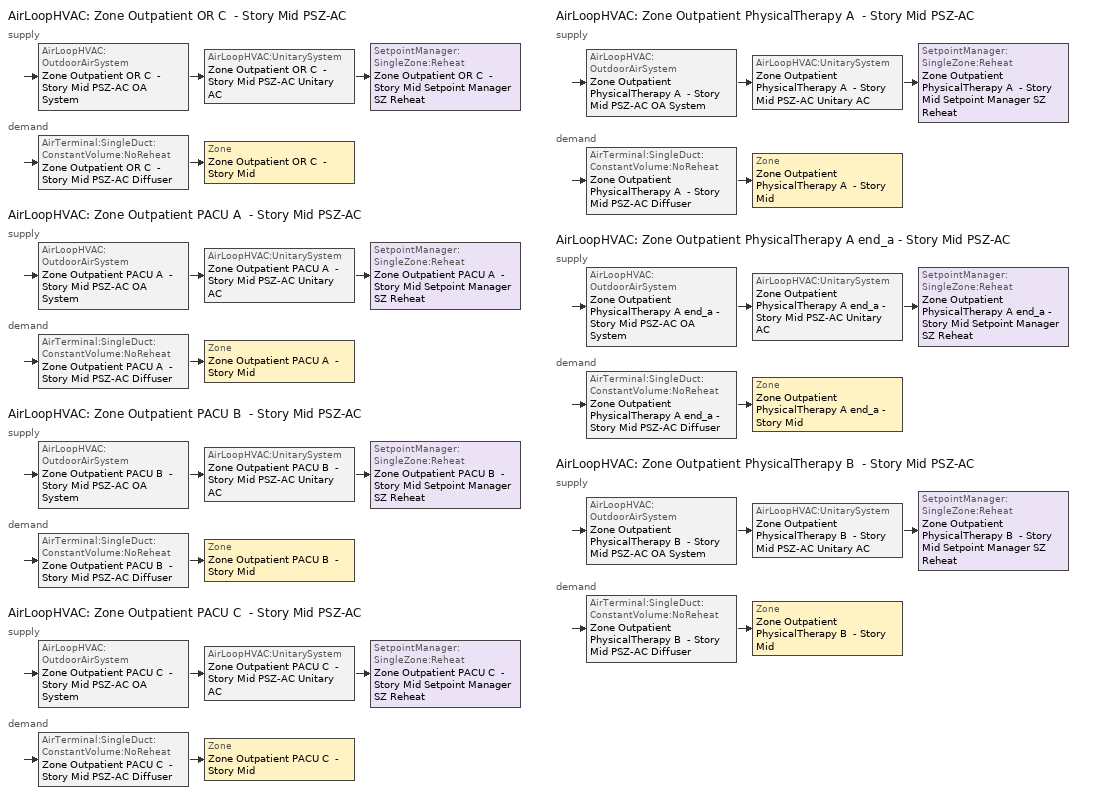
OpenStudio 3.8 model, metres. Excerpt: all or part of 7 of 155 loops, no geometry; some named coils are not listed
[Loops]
AirLoopHVAC 'Zone Outpatient OR C  - Story Mid PSZ-AC'
 supply: AirLoopHVAC:OutdoorAirSystem 'Zone Outpatient OR C  - Story Mid PSZ-AC OA System' > AirLoopHVAC:UnitarySystem 'Zone Outpatient OR C  - Story Mid PSZ-AC Unitary AC' > SetpointManager:SingleZone:Reheat 'Zone Outpatient OR C  - Story Mid Setpoint Manager SZ Reheat'
 demand: AirTerminal:SingleDuct:ConstantVolume:NoReheat 'Zone Outpatient OR C  - Story Mid PSZ-AC Diffuser' > Zone 'Zone Outpatient OR C  - Story Mid'
AirLoopHVAC 'Zone Outpatient PACU A  - Story Mid PSZ-AC'
 supply: AirLoopHVAC:OutdoorAirSystem 'Zone Outpatient PACU A  - Story Mid PSZ-AC OA System' > AirLoopHVAC:UnitarySystem 'Zone Outpatient PACU A  - Story Mid PSZ-AC Unitary AC' > SetpointManager:SingleZone:Reheat 'Zone Outpatient PACU A  - Story Mid Setpoint Manager SZ Reheat'
 demand: AirTerminal:SingleDuct:ConstantVolume:NoReheat 'Zone Outpatient PACU A  - Story Mid PSZ-AC Diffuser' > Zone 'Zone Outpatient PACU A  - Story Mid'
AirLoopHVAC 'Zone Outpatient PACU B  - Story Mid PSZ-AC'
 supply: AirLoopHVAC:OutdoorAirSystem 'Zone Outpatient PACU B  - Story Mid PSZ-AC OA System' > AirLoopHVAC:UnitarySystem 'Zone Outpatient PACU B  - Story Mid PSZ-AC Unitary AC' > SetpointManager:SingleZone:Reheat 'Zone Outpatient PACU B  - Story Mid Setpoint Manager SZ Reheat'
 demand: AirTerminal:SingleDuct:ConstantVolume:NoReheat 'Zone Outpatient PACU B  - Story Mid PSZ-AC Diffuser' > Zone 'Zone Outpatient PACU B  - Story Mid'
AirLoopHVAC 'Zone Outpatient PACU C  - Story Mid PSZ-AC'
 supply: AirLoopHVAC:OutdoorAirSystem 'Zone Outpatient PACU C  - Story Mid PSZ-AC OA System' > AirLoopHVAC:UnitarySystem 'Zone Outpatient PACU C  - Story Mid PSZ-AC Unitary AC' > SetpointManager:SingleZone:Reheat 'Zone Outpatient PACU C  - Story Mid Setpoint Manager SZ Reheat'
 demand: AirTerminal:SingleDuct:ConstantVolume:NoReheat 'Zone Outpatient PACU C  - Story Mid PSZ-AC Diffuser' > Zone 'Zone Outpatient PACU C  - Story Mid'
AirLoopHVAC 'Zone Outpatient PhysicalTherapy A  - Story Mid PSZ-AC'
 supply: AirLoopHVAC:OutdoorAirSystem 'Zone Outpatient PhysicalTherapy A  - Story Mid PSZ-AC OA System' > AirLoopHVAC:UnitarySystem 'Zone Outpatient PhysicalTherapy A  - Story Mid PSZ-AC Unitary AC' > SetpointManager:SingleZone:Reheat 'Zone Outpatient PhysicalTherapy A  - Story Mid Setpoint Manager SZ Reheat'
 demand: AirTerminal:SingleDuct:ConstantVolume:NoReheat 'Zone Outpatient PhysicalTherapy A  - Story Mid PSZ-AC Diffuser' > Zone 'Zone Outpatient PhysicalTherapy A  - Story Mid'
AirLoopHVAC 'Zone Outpatient PhysicalTherapy A end_a - Story Mid PSZ-AC'
 supply: AirLoopHVAC:OutdoorAirSystem 'Zone Outpatient PhysicalTherapy A end_a - Story Mid PSZ-AC OA System' > AirLoopHVAC:UnitarySystem 'Zone Outpatient PhysicalTherapy A end_a - Story Mid PSZ-AC Unitary AC' > SetpointManager:SingleZone:Reheat 'Zone Outpatient PhysicalTherapy A end_a - Story Mid Setpoint Manager SZ Reheat'
 demand: AirTerminal:SingleDuct:ConstantVolume:NoReheat 'Zone Outpatient PhysicalTherapy A end_a - Story Mid PSZ-AC Diffuser' > Zone 'Zone Outpatient PhysicalTherapy A end_a - Story Mid'
AirLoopHVAC 'Zone Outpatient PhysicalTherapy B  - Story Mid PSZ-AC'
 supply: AirLoopHVAC:OutdoorAirSystem 'Zone Outpatient PhysicalTherapy B  - Story Mid PSZ-AC OA System' > AirLoopHVAC:UnitarySystem 'Zone Outpatient PhysicalTherapy B  - Story Mid PSZ-AC Unitary AC' > SetpointManager:SingleZone:Reheat 'Zone Outpatient PhysicalTherapy B  - Story Mid Setpoint Manager SZ Reheat'
 demand: AirTerminal:SingleDuct:ConstantVolume:NoReheat 'Zone Outpatient PhysicalTherapy B  - Story Mid PSZ-AC Diffuser' > Zone 'Zone Outpatient PhysicalTherapy B  - Story Mid'
[Sizing:Zone] Zone Cooling Design Supply Air Temperature Input Method=SupplyAirTemperature; Zone Cooling Design Supply Air Temperature {C}=12.7778; Zone Cooling Design Supply Air Temperature Difference {deltaC}=11.11; Zone Heating Design Supply Air Temperature Input Method=SupplyAirTemperature; Zone Heating Design Supply Air Temperature {C}=50; Zone Heating Design Supply Air Temperature Difference {deltaC}=11.11; Zone Cooling Design Supply Air Humidity Ratio {kg-H2O/kg-air}=0.0085; Zone Heating Design Supply Air Humidity Ratio {kg-H2O/kg-air}=0.008; Cooling Design Air Flow Method=DesignDay; Heating Design Air Flow Method=DesignDay; Account for Dedicated Outdoor Air System=No; Dedicated Outdoor Air System Control Strategy=NeutralSupplyAir; Dedicated Outdoor Air Low Setpoint Temperature for Design {C}=autosize; Dedicated Outdoor Air High Setpoint Temperature for Design {C}=autosize; Zone Load Sizing Method=Sensible Load Only No Latent Load; Zone Latent Cooling Design Supply Air Humidity Ratio Input Method=HumidityRatioDifference; Zone Cooling Design Supply Air Humidity Ratio Difference {kgWater/kgDryAir}=0.005; Zone Latent Heating Design Supply Air Humidity Ratio Input Method=HumidityRatioDifference; Zone Humidification Design Supply Air Humidity Ratio Difference {kgWater/kgDryAir}=0.005
Zone Outpatient PhysicalTherapy A end_a - Story Mid; Zone Outpatient PhysicalTherapy A  - Story Mid; Zone Outpatient PhysicalTherapy B  - Story Mid; Zone Outpatient OR C  - Story Mid; Zone Outpatient PACU A  - Story Mid; Zone Outpatient PACU B  - Story Mid; Zone Outpatient PACU C  - Story Mid
[Zone equipment]
Zone Outpatient PhysicalTherapy A end_a - Story Mid: Zone Outpatient PhysicalTherapy A end_a - Story Mid PSZ-AC Diffuser
Zone Outpatient PhysicalTherapy A  - Story Mid: Zone Outpatient PhysicalTherapy A  - Story Mid PSZ-AC Diffuser
Zone Outpatient PhysicalTherapy B  - Story Mid: Zone Outpatient PhysicalTherapy B  - Story Mid PSZ-AC Diffuser
Zone Outpatient OR C  - Story Mid: Zone Outpatient OR C  - Story Mid PSZ-AC Diffuser
Zone Outpatient PACU A  - Story Mid: Zone Outpatient PACU A  - Story Mid PSZ-AC Diffuser
Zone Outpatient PACU B  - Story Mid: Zone Outpatient PACU B  - Story Mid PSZ-AC Diffuser
Zone Outpatient PACU C  - Story Mid: Zone Outpatient PACU C  - Story Mid PSZ-AC Diffuser
[AirLoopHVAC] Design Return Air Flow Fraction of Supply Air Flow=1
Name | Availability Schedule | Design Supply Air Flow Rate {m3/s}
Zone Outpatient OR C  - Story Mid PSZ-AC | Zone Outpatient OR C  - Story Mid PSZ-AC Occ Sch | 1.07048
Zone Outpatient PACU A  - Story Mid PSZ-AC | Zone Outpatient PACU A  - Story Mid PSZ-AC Occ Sch | 0.222982
Zone Outpatient PACU B  - Story Mid PSZ-AC | Zone Outpatient PACU B  - Story Mid PSZ-AC Occ Sch | 0.206887
Zone Outpatient PACU C  - Story Mid PSZ-AC | Zone Outpatient PACU C  - Story Mid PSZ-AC Occ Sch | 0.222982
Zone Outpatient PhysicalTherapy A  - Story Mid PSZ-AC | Zone Outpatient PhysicalTherapy A  - Story Mid PSZ-AC Occ Sch | 0.219654
Zone Outpatient PhysicalTherapy A end_a - Story Mid PSZ-AC | Zone Outpatient PhysicalTherapy A end_a - Story Mid PSZ-AC Occ Sch | 0.215275
Zone Outpatient PhysicalTherapy B  - Story Mid PSZ-AC | Zone Outpatient PhysicalTherapy B  - Story Mid PSZ-AC Occ Sch | 0.211015
[Sizing:System] Type of Load to Size On=Sensible; Central Heating Maximum System Air Flow Ratio=1; Preheat Design Temperature {C}=7.22222; Preheat Design Humidity Ratio {kg-H2O/kg-Air}=0.008; Precool Design Temperature {C}=12.7778; Precool Design Humidity Ratio {kg-H2O/kg-Air}=0.008; Central Cooling Design Supply Air Temperature {C}=12.7778; Central Heating Design Supply Air Temperature {C}=50; Sizing Option=Coincident; 100% Outdoor Air in Cooling=No; 100% Outdoor Air in Heating=No; Central Cooling Design Supply Air Humidity Ratio {kg-H2O/kg-Air}=0.0085; Central Heating Design Supply Air Humidity Ratio {kg-H2O/kg-Air}=0.008; Cooling Design Air Flow Method=DesignDay; Heating Design Air Flow Method=DesignDay; System Outdoor Air Method=ZoneSum; Zone Maximum Outdoor Air Fraction=1; Cooling Supply Air Flow Rate Per Floor Area {m3/s-m2}=0.00996765; Cooling Fraction of Autosized Cooling Supply Air Flow Rate=1; Cooling Supply Air Flow Rate Per Unit Cooling Capacity {m3/s-W}=3.94755e-05; Heating Supply Air Flow Rate Per Floor Area {m3/s-m2}=0.00996765; Heating Fraction of Autosized Heating Supply Air Flow Rate=1; Heating Fraction of Autosized Cooling Supply Air Flow Rate=1; Heating Supply Air Flow Rate Per Unit Heating Capacity {m3/s-W}=3.15882e-05; Cooling Design Capacity Method=CoolingDesignCapacity; Cooling Design Capacity Per Floor Area {W/m2}=234.7; Fraction of Autosized Cooling Design Capacity=1; Heating Design Capacity Method=HeatingDesignCapacity; Heating Design Capacity Per Floor Area {W/m2}=157; Fraction of Autosized Heating Design Capacity=1; Central Cooling Capacity Control Method=OnOff; Occupant Diversity=1
Name | Design Outdoor Air Flow Rate {m3/s} | Cooling Design Capacity {W} | Heating Design Capacity {W}
Zone Outpatient OR C  - Story Mid PSZ-AC | 1.07048 | 8509.73 | 6392.15
Zone Outpatient PACU A  - Story Mid PSZ-AC; Zone Outpatient PACU C  - Story Mid PSZ-AC | 0.222982 | 3374.87 | 3682.94
Zone Outpatient PACU B  - Story Mid PSZ-AC | 0.206887 | 3128.74 | 3406.14
Zone Outpatient PhysicalTherapy A  - Story Mid PSZ-AC | 0.219654 | 3344.76 | 4081.67
Zone Outpatient PhysicalTherapy A end_a - Story Mid PSZ-AC | 0.215275 | 3202.88 | 3674.83
Zone Outpatient PhysicalTherapy B  - Story Mid PSZ-AC | 0.211015 | 3780.69 | 6315.38
[SetpointManager:SingleZone:Reheat] Minimum Supply Air Temperature {C}=12.7778; Maximum Supply Air Temperature {C}=50
Name | Control Zone | Setpoint Node or NodeList
Zone Outpatient OR C  - Story Mid Setpoint Manager SZ Reheat | Zone Outpatient OR C  - Story Mid | Zone Outpatient OR C  - Story Mid PSZ-AC Supply Outlet Node
Zone Outpatient PACU A  - Story Mid Setpoint Manager SZ Reheat | Zone Outpatient PACU A  - Story Mid | Zone Outpatient PACU A  - Story Mid PSZ-AC Supply Outlet Node
Zone Outpatient PACU B  - Story Mid Setpoint Manager SZ Reheat | Zone Outpatient PACU B  - Story Mid | Zone Outpatient PACU B  - Story Mid PSZ-AC Supply Outlet Node
Zone Outpatient PACU C  - Story Mid Setpoint Manager SZ Reheat | Zone Outpatient PACU C  - Story Mid | Zone Outpatient PACU C  - Story Mid PSZ-AC Supply Outlet Node
Zone Outpatient PhysicalTherapy A  - Story Mid Setpoint Manager SZ Reheat | Zone Outpatient PhysicalTherapy A  - Story Mid | Zone Outpatient PhysicalTherapy A  - Story Mid PSZ-AC Supply Outlet Node
Zone Outpatient PhysicalTherapy A end_a - Story Mid Setpoint Manager SZ Reheat | Zone Outpatient PhysicalTherapy A end_a - Story Mid | Zone Outpatient PhysicalTherapy A end_a - Story Mid PSZ-AC Supply Outlet Node
Zone Outpatient PhysicalTherapy B  - Story Mid Setpoint Manager SZ Reheat | Zone Outpatient PhysicalTherapy B  - Story Mid | Zone Outpatient PhysicalTherapy B  - Story Mid PSZ-AC Supply Outlet Node
[Coil:Heating:Electric] Availability Schedule=Always On Discrete; Efficiency=1
Name | Nominal Capacity {W}
Zone Outpatient OR C  - Story Mid PSZ-AC Electric Backup Htg Coil | 43486.7
Zone Outpatient PACU A  - Story Mid PSZ-AC Electric Backup Htg Coil | 9717.68
Zone Outpatient PACU B  - Story Mid PSZ-AC Electric Backup Htg Coil | 8960.97
Zone Outpatient PACU C  - Story Mid PSZ-AC Electric Backup Htg Coil | 9664.53
Zone Outpatient PhysicalTherapy A  - Story Mid PSZ-AC Electric Backup Htg Coil | 10305.1
Zone Outpatient PhysicalTherapy A end_a - Story Mid PSZ-AC Electric Backup Htg Coil | 9384.68
Zone Outpatient PhysicalTherapy B  - Story Mid PSZ-AC Electric Backup Htg Coil | 13749.7
[Coil:Cooling:DX:SingleSpeed] Availability Schedule=Always On Discrete; Rated Evaporator Fan Power Per Volume Flow Rate 2017 {W/(m3/s)}=773.3; Rated Evaporator Fan Power Per Volume Flow Rate 2023 {W/(m3/s)}=934.4; Total Cooling Capacity Function of Temperature Curve=DOE Ref DX Clg Coil Cool-Cap-fT; Total Cooling Capacity Function of Flow Fraction Curve=DOE Ref DX Clg Coil Cool-CAP-fFlow; Energy Input Ratio Function of Temperature Curve=DOE Ref DX Clg Coil Cool-EIR-fT; Energy Input Ratio Function of Flow Fraction Curve=DOE Ref DX Clg Coil Cool-EIR-fFlow; Part Load Fraction Correlation Curve=DOE Ref DX Clg Coil Cool-PLF-fPLR; Minimum Outdoor Dry-Bulb Temperature for Compressor Operation {C}=-25; Nominal Time for Condensate Removal to Begin {s}=0; Ratio of Initial Moisture Evaporation Rate and Steady State Latent Capacity=0; Maximum Cycling Rate {cycles/hr}=0; Latent Capacity Time Constant {s}=0; Condenser Type=AirCooled; Evaporative Condenser Effectiveness=0.9; Evaporative Condenser Air Flow Rate {m3/s}=autosize; Evaporative Condenser Pump Rated Power Consumption {W}=autosize; Crankcase Heater Capacity {W}=0; Maximum Outdoor Dry-Bulb Temperature for Crankcase Heater Operation {C}=10; Basin Heater Capacity {W/K}=0; Basin Heater Setpoint Temperature {C}=2
Name | Rated Total Cooling Capacity {W} | Rated Sensible Heat Ratio | Rated COP {W/W} | Rated Air Flow Rate {m3/s}
Zone Outpatient OR C  - Story Mid PSZ-AC 1spd DX AC Clg Coil 67kBtu/hr 8.9EER | 17720.2 | 0.800655 | 3.09963 | 1.07048
Zone Outpatient PACU A  - Story Mid PSZ-AC 1spd DX AC Clg Coil 17kBtu/hr 9.7SEER; Zone Outpatient PACU C  - Story Mid PSZ-AC 1spd DX AC Clg Coil 17kBtu/hr 9.7SEER | 5044.49 | 0.73102 | 3.14722 | 0.222982
Zone Outpatient PACU B  - Story Mid PSZ-AC 1spd DX AC Clg Coil 16kBtu/hr 9.7SEER | 4675.26 | 0.731314 | 3.14722 | 0.206887
Zone Outpatient PhysicalTherapy A  - Story Mid PSZ-AC 1spd DX AC Clg Coil 15kBtu/hr 9.7SEER | 5038.26 | 0.726332 | 3.14722 | 0.219654
Zone Outpatient PhysicalTherapy A end_a - Story Mid PSZ-AC 1spd DX AC Clg Coil 15kBtu/hr 9.7SEER | 4769.59 | 0.738691 | 3.14722 | 0.215275
Zone Outpatient PhysicalTherapy B  - Story Mid PSZ-AC 1spd DX AC Clg Coil 15kBtu/hr 9.7SEER | 5240 | 0.701083 | 3.14722 | 0.211015
[Fan:OnOff] Availability Schedule=Always On Discrete; Pressure Rise {Pa}=622.722; Motor In Airstream Fraction=1
Name | Fan Total Efficiency | Maximum Flow Rate {m3/s} | Motor Efficiency | Fan Power Ratio Function of Speed Ratio Curve | Fan Efficiency Ratio Function of Speed Ratio Curve
Zone Outpatient OR C  - Story Mid PSZ-AC Fan | 0.546 | 1.07048 | 0.84 | Fan On Off Power Curve 74 | Fan On Off Efficiency Curve 74
Zone Outpatient PACU A  - Story Mid PSZ-AC Fan | 0.53625 | 0.222982 | 0.825 | Fan On Off Power Curve 75 | Fan On Off Efficiency Curve 75
Zone Outpatient PACU B  - Story Mid PSZ-AC Fan | 0.53625 | 0.206887 | 0.825 | Fan On Off Power Curve 76 | Fan On Off Efficiency Curve 76
Zone Outpatient PACU C  - Story Mid PSZ-AC Fan | 0.53625 | 0.222982 | 0.825 | Fan On Off Power Curve 77 | Fan On Off Efficiency Curve 77
Zone Outpatient PhysicalTherapy A  - Story Mid PSZ-AC Fan | 0.53625 | 0.219654 | 0.825 | Fan On Off Power Curve 78 | Fan On Off Efficiency Curve 78
Zone Outpatient PhysicalTherapy A end_a - Story Mid PSZ-AC Fan | 0.53625 | 0.215275 | 0.825 | Fan On Off Power Curve 79 | Fan On Off Efficiency Curve 79
Zone Outpatient PhysicalTherapy B  - Story Mid PSZ-AC Fan | 0.53625 | 0.211015 | 0.825 | Fan On Off Power Curve 80 | Fan On Off Efficiency Curve 80
[AirLoopHVAC:UnitarySystem] Control Type=Load; Dehumidification Control Type=None; Availability Schedule=Always On Discrete; Fan Placement=DrawThrough; DX Heating Coil Sizing Ratio=1; Use DOAS DX Cooling Coil=No; DOAS DX Cooling Coil Leaving Minimum Air Temperature {C}=2; Latent Load Control=SensibleOnlyLoadControl; Supply Air Flow Rate Method During Cooling Operation=SupplyAirFlowRate; Supply Air Flow Rate Method During Heating Operation=SupplyAirFlowRate; Supply Air Flow Rate Method When No Cooling or Heating is Required=None; No Load Supply Air Flow Rate Control Set To Low Speed=Yes; Maximum Supply Air Temperature {C}=50; Maximum Outdoor Dry-Bulb Temperature for Supplemental Heater Operation {C}=21; Ancilliary On-Cycle Electric Power {W}=0; Ancilliary Off-Cycle Electric Power {W}=0
Name | Controlling Zone or Thermostat Location | Supply Fan | Supply Air Fan Operating Mode Schedule | Heating Coil | Cooling Coil | Supplemental Heating Coil | Supply Air Flow Rate During Cooling Operation {m3/s} | Supply Air Flow Rate During Heating Operation {m3/s}
Zone Outpatient OR C  - Story Mid PSZ-AC Unitary AC | Zone Outpatient OR C  - Story Mid | Zone Outpatient OR C  - Story Mid PSZ-AC Fan | Zone Outpatient OR C  - Story Mid PSZ-AC_night_fancycle_schedule | Zone Outpatient OR C  - Story Mid PSZ-AC Water Htg Coil | Zone Outpatient OR C  - Story Mid PSZ-AC 1spd DX AC Clg Coil 67kBtu/hr 8.9EER | Zone Outpatient OR C  - Story Mid PSZ-AC Electric Backup Htg Coil | 1.07048 | 1.07048
Zone Outpatient PACU A  - Story Mid PSZ-AC Unitary AC | Zone Outpatient PACU A  - Story Mid | Zone Outpatient PACU A  - Story Mid PSZ-AC Fan | Zone Outpatient PACU A  - Story Mid PSZ-AC_night_fancycle_schedule | Zone Outpatient PACU A  - Story Mid PSZ-AC Water Htg Coil | Zone Outpatient PACU A  - Story Mid PSZ-AC 1spd DX AC Clg Coil 17kBtu/hr 9.7SEER | Zone Outpatient PACU A  - Story Mid PSZ-AC Electric Backup Htg Coil | 0.222982 | 0.222982
Zone Outpatient PACU B  - Story Mid PSZ-AC Unitary AC | Zone Outpatient PACU B  - Story Mid | Zone Outpatient PACU B  - Story Mid PSZ-AC Fan | Zone Outpatient PACU B  - Story Mid PSZ-AC_night_fancycle_schedule | Zone Outpatient PACU B  - Story Mid PSZ-AC Water Htg Coil | Zone Outpatient PACU B  - Story Mid PSZ-AC 1spd DX AC Clg Coil 16kBtu/hr 9.7SEER | Zone Outpatient PACU B  - Story Mid PSZ-AC Electric Backup Htg Coil | 0.206887 | 0.206887
Zone Outpatient PACU C  - Story Mid PSZ-AC Unitary AC | Zone Outpatient PACU C  - Story Mid | Zone Outpatient PACU C  - Story Mid PSZ-AC Fan | Zone Outpatient PACU C  - Story Mid PSZ-AC_night_fancycle_schedule | Zone Outpatient PACU C  - Story Mid PSZ-AC Water Htg Coil | Zone Outpatient PACU C  - Story Mid PSZ-AC 1spd DX AC Clg Coil 17kBtu/hr 9.7SEER | Zone Outpatient PACU C  - Story Mid PSZ-AC Electric Backup Htg Coil | 0.222982 | 0.222982
Zone Outpatient PhysicalTherapy A  - Story Mid PSZ-AC Unitary AC | Zone Outpatient PhysicalTherapy A  - Story Mid | Zone Outpatient PhysicalTherapy A  - Story Mid PSZ-AC Fan | Zone Outpatient PhysicalTherapy A  - Story Mid PSZ-AC_night_fancycle_schedule | Zone Outpatient PhysicalTherapy A  - Story Mid PSZ-AC Water Htg Coil | Zone Outpatient PhysicalTherapy A  - Story Mid PSZ-AC 1spd DX AC Clg Coil 15kBtu/hr 9.7SEER | Zone Outpatient PhysicalTherapy A  - Story Mid PSZ-AC Electric Backup Htg Coil | 0.219654 | 0.219654
Zone Outpatient PhysicalTherapy A end_a - Story Mid PSZ-AC Unitary AC | Zone Outpatient PhysicalTherapy A end_a - Story Mid | Zone Outpatient PhysicalTherapy A end_a - Story Mid PSZ-AC Fan | Zone Outpatient PhysicalTherapy A end_a - Story Mid PSZ-AC_night_fancycle_schedule | Zone Outpatient PhysicalTherapy A end_a - Story Mid PSZ-AC Water Htg Coil | Zone Outpatient PhysicalTherapy A end_a - Story Mid PSZ-AC 1spd DX AC Clg Coil 15kBtu/hr 9.7SEER | Zone Outpatient PhysicalTherapy A end_a - Story Mid PSZ-AC Electric Backup Htg Coil | 0.215275 | 0.215275
Zone Outpatient PhysicalTherapy B  - Story Mid PSZ-AC Unitary AC | Zone Outpatient PhysicalTherapy B  - Story Mid | Zone Outpatient PhysicalTherapy B  - Story Mid PSZ-AC Fan | Zone Outpatient PhysicalTherapy B  - Story Mid PSZ-AC_night_fancycle_schedule | Zone Outpatient PhysicalTherapy B  - Story Mid PSZ-AC Water Htg Coil | Zone Outpatient PhysicalTherapy B  - Story Mid PSZ-AC 1spd DX AC Clg Coil 15kBtu/hr 9.7SEER | Zone Outpatient PhysicalTherapy B  - Story Mid PSZ-AC Electric Backup Htg Coil | 0.211015 | 0.211015
[Controller:OutdoorAir] Economizer Control Type=NoEconomizer; Economizer Control Action Type=ModulateFlow; Economizer Maximum Limit Dry-Bulb Temperature {C}=28; Economizer Maximum Limit Enthalpy {J/kg}=64000; Lockout Type=LockoutWithCompressor; Minimum Limit Type=FixedMinimum; High Humidity Control=No; Heat Recovery Bypass Control Type=BypassWhenWithinEconomizerLimits; Economizer Operation Staging=InterlockedWithMechanicalCooling
Name | Minimum Outdoor Air Flow Rate {m3/s} | Maximum Outdoor Air Flow Rate {m3/s} | Minimum Outdoor Air Schedule | Controller Mechanical Ventilation
Zone Outpatient OR C  - Story Mid PSZ-AC OA System Controller | 0.0885266 | 1.07048 | Zone Outpatient OR C  - Story Mid PSZ-AC_night_novent_schedule | Controller Mechanical Ventilation 75
Zone Outpatient PACU A  - Story Mid PSZ-AC OA System Controller | 0.0510061 | 0.222982 | Zone Outpatient PACU A  - Story Mid PSZ-AC_night_novent_schedule | Controller Mechanical Ventilation 76
Zone Outpatient PACU B  - Story Mid PSZ-AC OA System Controller | 0.0471726 | 0.206887 | Zone Outpatient PACU B  - Story Mid PSZ-AC_night_novent_schedule | Controller Mechanical Ventilation 77
Zone Outpatient PACU C  - Story Mid PSZ-AC OA System Controller | 0.0510061 | 0.222982 | Zone Outpatient PACU C  - Story Mid PSZ-AC_night_novent_schedule | Controller Mechanical Ventilation 78
Zone Outpatient PhysicalTherapy A  - Story Mid PSZ-AC OA System Controller | 0.0565282 | 0.219654 | Zone Outpatient PhysicalTherapy A  - Story Mid PSZ-AC_night_novent_schedule | Controller Mechanical Ventilation 79
Zone Outpatient PhysicalTherapy A end_a - Story Mid PSZ-AC OA System Controller | 0.0499084 | 0.215275 | Zone Outpatient PhysicalTherapy A end_a - Story Mid PSZ-AC_night_novent_schedule | Controller Mechanical Ventilation 80
Zone Outpatient PhysicalTherapy B  - Story Mid PSZ-AC OA System Controller | 0.0874636 | 0.211015 | Zone Outpatient PhysicalTherapy B  - Story Mid PSZ-AC_night_novent_schedule | Controller Mechanical Ventilation 81
[Controller:MechanicalVentilation] Availability Schedule=Always On Discrete
Controller Mechanical Ventilation 75; Controller Mechanical Ventilation 76; Controller Mechanical Ventilation 77; Controller Mechanical Ventilation 78; Controller Mechanical Ventilation 79; Controller Mechanical Ventilation 80; Controller Mechanical Ventilation 81
[AirLoopHVAC:OutdoorAirSystem]
Name | Controller
Zone Outpatient OR C  - Story Mid PSZ-AC OA System | Zone Outpatient OR C  - Story Mid PSZ-AC OA System Controller
Zone Outpatient PACU A  - Story Mid PSZ-AC OA System | Zone Outpatient PACU A  - Story Mid PSZ-AC OA System Controller
Zone Outpatient PACU B  - Story Mid PSZ-AC OA System | Zone Outpatient PACU B  - Story Mid PSZ-AC OA System Controller
Zone Outpatient PACU C  - Story Mid PSZ-AC OA System | Zone Outpatient PACU C  - Story Mid PSZ-AC OA System Controller
Zone Outpatient PhysicalTherapy A  - Story Mid PSZ-AC OA System | Zone Outpatient PhysicalTherapy A  - Story Mid PSZ-AC OA System Controller
Zone Outpatient PhysicalTherapy A end_a - Story Mid PSZ-AC OA System | Zone Outpatient PhysicalTherapy A end_a - Story Mid PSZ-AC OA System Controller
Zone Outpatient PhysicalTherapy B  - Story Mid PSZ-AC OA System | Zone Outpatient PhysicalTherapy B  - Story Mid PSZ-AC OA System Controller
[AirTerminal:SingleDuct:ConstantVolume:NoReheat] Availability Schedule=Always On Discrete
Name | Maximum Air Flow Rate {m3/s}
Zone Outpatient OR C  - Story Mid PSZ-AC Diffuser | 1.07048
Zone Outpatient PACU A  - Story Mid PSZ-AC Diffuser; Zone Outpatient PACU C  - Story Mid PSZ-AC Diffuser | 0.222982
Zone Outpatient PACU B  - Story Mid PSZ-AC Diffuser | 0.206887
Zone Outpatient PhysicalTherapy A  - Story Mid PSZ-AC Diffuser | 0.219654
Zone Outpatient PhysicalTherapy A end_a - Story Mid PSZ-AC Diffuser | 0.215275
Zone Outpatient PhysicalTherapy B  - Story Mid PSZ-AC Diffuser | 0.211015
[Schedule:Ruleset]
Name | Default Day Schedule | Summer Design Day Schedule | Winter Design Day Schedule
Zone Outpatient OR C  - Story Mid PSZ-AC Occ Sch | Zone Outpatient OR C  - Story Mid PSZ-AC Occ Sch Default | Zone Outpatient OR C  - Story Mid PSZ-AC Occ Sch Summer Design Day | Zone Outpatient OR C  - Story Mid PSZ-AC Occ Sch Winter Design Day
Zone Outpatient PACU A  - Story Mid PSZ-AC Occ Sch | Zone Outpatient PACU A  - Story Mid PSZ-AC Occ Sch Default | Zone Outpatient PACU A  - Story Mid PSZ-AC Occ Sch Summer Design Day | Zone Outpatient PACU A  - Story Mid PSZ-AC Occ Sch Winter Design Day
Zone Outpatient PACU B  - Story Mid PSZ-AC Occ Sch | Zone Outpatient PACU B  - Story Mid PSZ-AC Occ Sch Default | Zone Outpatient PACU B  - Story Mid PSZ-AC Occ Sch Summer Design Day | Zone Outpatient PACU B  - Story Mid PSZ-AC Occ Sch Winter Design Day
Zone Outpatient PACU C  - Story Mid PSZ-AC Occ Sch | Zone Outpatient PACU C  - Story Mid PSZ-AC Occ Sch Default | Zone Outpatient PACU C  - Story Mid PSZ-AC Occ Sch Summer Design Day | Zone Outpatient PACU C  - Story Mid PSZ-AC Occ Sch Winter Design Day
Zone Outpatient PhysicalTherapy A  - Story Mid PSZ-AC Occ Sch | Zone Outpatient PhysicalTherapy A  - Story Mid PSZ-AC Occ Sch Default | Zone Outpatient PhysicalTherapy A  - Story Mid PSZ-AC Occ Sch Summer Design Day | Zone Outpatient PhysicalTherapy A  - Story Mid PSZ-AC Occ Sch Winter Design Day
Zone Outpatient PhysicalTherapy A end_a - Story Mid PSZ-AC Occ Sch | Zone Outpatient PhysicalTherapy A end_a - Story Mid PSZ-AC Occ Sch Default | Zone Outpatient PhysicalTherapy A end_a - Story Mid PSZ-AC Occ Sch Summer Design Day | Zone Outpatient PhysicalTherapy A end_a - Story Mid PSZ-AC Occ Sch Winter Design Day
Zone Outpatient PhysicalTherapy B  - Story Mid PSZ-AC Occ Sch | Zone Outpatient PhysicalTherapy B  - Story Mid PSZ-AC Occ Sch Default | Zone Outpatient PhysicalTherapy B  - Story Mid PSZ-AC Occ Sch Summer Design Day | Zone Outpatient PhysicalTherapy B  - Story Mid PSZ-AC Occ Sch Winter Design Day
Zone Outpatient OR C  - Story Mid PSZ-AC_night_novent_schedule | Zone Outpatient OR C  - Story Mid PSZ-AC Occ Sch Default 2 | Zone Outpatient OR C  - Story Mid PSZ-AC Occ Sch Summer Design Day 2 | Zone Outpatient OR C  - Story Mid PSZ-AC Occ Sch Winter Design Day 2
Zone Outpatient OR C  - Story Mid PSZ-AC_night_fancycle_schedule | Zone Outpatient OR C  - Story Mid PSZ-AC Occ Sch Default 3 | Zone Outpatient OR C  - Story Mid PSZ-AC Occ Sch Summer Design Day 3 | Zone Outpatient OR C  - Story Mid PSZ-AC Occ Sch Winter Design Day 3
Zone Outpatient PACU A  - Story Mid PSZ-AC_night_novent_schedule | Zone Outpatient PACU A  - Story Mid PSZ-AC Occ Sch Default 2 | Zone Outpatient PACU A  - Story Mid PSZ-AC Occ Sch Summer Design Day 2 | Zone Outpatient PACU A  - Story Mid PSZ-AC Occ Sch Winter Design Day 2
Zone Outpatient PACU A  - Story Mid PSZ-AC_night_fancycle_schedule | Zone Outpatient PACU A  - Story Mid PSZ-AC Occ Sch Default 3 | Zone Outpatient PACU A  - Story Mid PSZ-AC Occ Sch Summer Design Day 3 | Zone Outpatient PACU A  - Story Mid PSZ-AC Occ Sch Winter Design Day 3
Zone Outpatient PACU B  - Story Mid PSZ-AC_night_novent_schedule | Zone Outpatient PACU B  - Story Mid PSZ-AC Occ Sch Default 2 | Zone Outpatient PACU B  - Story Mid PSZ-AC Occ Sch Summer Design Day 2 | Zone Outpatient PACU B  - Story Mid PSZ-AC Occ Sch Winter Design Day 2
Zone Outpatient PACU B  - Story Mid PSZ-AC_night_fancycle_schedule | Zone Outpatient PACU B  - Story Mid PSZ-AC Occ Sch Default 3 | Zone Outpatient PACU B  - Story Mid PSZ-AC Occ Sch Summer Design Day 3 | Zone Outpatient PACU B  - Story Mid PSZ-AC Occ Sch Winter Design Day 3
Zone Outpatient PACU C  - Story Mid PSZ-AC_night_novent_schedule | Zone Outpatient PACU C  - Story Mid PSZ-AC Occ Sch Default 2 | Zone Outpatient PACU C  - Story Mid PSZ-AC Occ Sch Summer Design Day 2 | Zone Outpatient PACU C  - Story Mid PSZ-AC Occ Sch Winter Design Day 2
Zone Outpatient PACU C  - Story Mid PSZ-AC_night_fancycle_schedule | Zone Outpatient PACU C  - Story Mid PSZ-AC Occ Sch Default 3 | Zone Outpatient PACU C  - Story Mid PSZ-AC Occ Sch Summer Design Day 3 | Zone Outpatient PACU C  - Story Mid PSZ-AC Occ Sch Winter Design Day 3
Zone Outpatient PhysicalTherapy A  - Story Mid PSZ-AC_night_novent_schedule | Zone Outpatient PhysicalTherapy A  - Story Mid PSZ-AC Occ Sch Default 2 | Zone Outpatient PhysicalTherapy A  - Story Mid PSZ-AC Occ Sch Summer Design Day 2 | Zone Outpatient PhysicalTherapy A  - Story Mid PSZ-AC Occ Sch Winter Design Day 2
Zone Outpatient PhysicalTherapy A  - Story Mid PSZ-AC_night_fancycle_schedule | Zone Outpatient PhysicalTherapy A  - Story Mid PSZ-AC Occ Sch Default 3 | Zone Outpatient PhysicalTherapy A  - Story Mid PSZ-AC Occ Sch Summer Design Day 3 | Zone Outpatient PhysicalTherapy A  - Story Mid PSZ-AC Occ Sch Winter Design Day 3
Zone Outpatient PhysicalTherapy A end_a - Story Mid PSZ-AC_night_novent_schedule | Zone Outpatient PhysicalTherapy A end_a - Story Mid PSZ-AC Occ Sch Default 2 | Zone Outpatient PhysicalTherapy A end_a - Story Mid PSZ-AC Occ Sch Summer Design Day 2 | Zone Outpatient PhysicalTherapy A end_a - Story Mid PSZ-AC Occ Sch Winter Design Day 2
Zone Outpatient PhysicalTherapy A end_a - Story Mid PSZ-AC_night_fancycle_schedule | Zone Outpatient PhysicalTherapy A end_a - Story Mid PSZ-AC Occ Sch Default 3 | Zone Outpatient PhysicalTherapy A end_a - Story Mid PSZ-AC Occ Sch Summer Design Day 3 | Zone Outpatient PhysicalTherapy A end_a - Story Mid PSZ-AC Occ Sch Winter Design Day 3
Zone Outpatient PhysicalTherapy B  - Story Mid PSZ-AC_night_novent_schedule | Zone Outpatient PhysicalTherapy B  - Story Mid PSZ-AC Occ Sch Default 2 | Zone Outpatient PhysicalTherapy B  - Story Mid PSZ-AC Occ Sch Summer Design Day 2 | Zone Outpatient PhysicalTherapy B  - Story Mid PSZ-AC Occ Sch Winter Design Day 2
Zone Outpatient PhysicalTherapy B  - Story Mid PSZ-AC_night_fancycle_schedule | Zone Outpatient PhysicalTherapy B  - Story Mid PSZ-AC Occ Sch Default 3 | Zone Outpatient PhysicalTherapy B  - Story Mid PSZ-AC Occ Sch Summer Design Day 3 | Zone Outpatient PhysicalTherapy B  - Story Mid PSZ-AC Occ Sch Winter Design Day 3
[Schedule:Day]
Zone Outpatient OR C  - Story Mid PSZ-AC Occ Sch Default; Zone Outpatient PACU A  - Story Mid PSZ-AC Occ Sch Default; Zone Outpatient PACU B  - Story Mid PSZ-AC Occ Sch Default; Zone Outpatient PACU C  - Story Mid PSZ-AC Occ Sch Default; Zone Outpatient PhysicalTherapy A  - Story Mid PSZ-AC Occ Sch Default; Zone Outpatient PhysicalTherapy A end_a - Story Mid PSZ-AC Occ Sch Default; Zone Outpatient PhysicalTherapy B  - Story Mid PSZ-AC Occ Sch Default; Zone Outpatient OR C  - Story Mid PSZ-AC Occ Sch Default 2; Zone Outpatient OR C  - Story Mid PSZ-AC Occ Sch Default 3; Zone Outpatient PACU A  - Story Mid PSZ-AC Occ Sch Default 2; Zone Outpatient PACU A  - Story Mid PSZ-AC Occ Sch Default 3; Zone Outpatient PACU B  - Story Mid PSZ-AC Occ Sch Default 2; Zone Outpatient PACU B  - Story Mid PSZ-AC Occ Sch Default 3; Zone Outpatient PACU C  - Story Mid PSZ-AC Occ Sch Default 2; Zone Outpatient PACU C  - Story Mid PSZ-AC Occ Sch Default 3; Zone Outpatient PhysicalTherapy A  - Story Mid PSZ-AC Occ Sch Default 2; Zone Outpatient PhysicalTherapy A  - Story Mid PSZ-AC Occ Sch Default 3; Zone Outpatient PhysicalTherapy A end_a - Story Mid PSZ-AC Occ Sch Default 2; Zone Outpatient PhysicalTherapy A end_a - Story Mid PSZ-AC Occ Sch Default 3; Zone Outpatient PhysicalTherapy B  - Story Mid PSZ-AC Occ Sch Default 2; Zone Outpatient PhysicalTherapy B  - Story Mid PSZ-AC Occ Sch Default 3: 9, 15, 0, 18, 30, 1, 24, 0, 0
Zone Outpatient OR C  - Story Mid PSZ-AC Occ Sch Winter Design Day; Zone Outpatient OR C  - Story Mid PSZ-AC Occ Sch Summer Design Day; Zone Outpatient PACU A  - Story Mid PSZ-AC Occ Sch Winter Design Day; Zone Outpatient PACU A  - Story Mid PSZ-AC Occ Sch Summer Design Day; Zone Outpatient PACU B  - Story Mid PSZ-AC Occ Sch Winter Design Day; Zone Outpatient PACU B  - Story Mid PSZ-AC Occ Sch Summer Design Day; Zone Outpatient PACU C  - Story Mid PSZ-AC Occ Sch Winter Design Day; Zone Outpatient PACU C  - Story Mid PSZ-AC Occ Sch Summer Design Day; Zone Outpatient PhysicalTherapy A  - Story Mid PSZ-AC Occ Sch Winter Design Day; Zone Outpatient PhysicalTherapy A  - Story Mid PSZ-AC Occ Sch Summer Design Day; Zone Outpatient PhysicalTherapy A end_a - Story Mid PSZ-AC Occ Sch Winter Design Day; Zone Outpatient PhysicalTherapy A end_a - Story Mid PSZ-AC Occ Sch Summer Design Day; Zone Outpatient PhysicalTherapy B  - Story Mid PSZ-AC Occ Sch Winter Design Day; Zone Outpatient PhysicalTherapy B  - Story Mid PSZ-AC Occ Sch Summer Design Day; Zone Outpatient OR C  - Story Mid PSZ-AC Occ Sch Summer Design Day 2; Zone Outpatient OR C  - Story Mid PSZ-AC Occ Sch Winter Design Day 2; Zone Outpatient OR C  - Story Mid PSZ-AC Occ Sch Summer Design Day 3; Zone Outpatient OR C  - Story Mid PSZ-AC Occ Sch Winter Design Day 3; Zone Outpatient PACU A  - Story Mid PSZ-AC Occ Sch Summer Design Day 2; Zone Outpatient PACU A  - Story Mid PSZ-AC Occ Sch Winter Design Day 2; Zone Outpatient PACU A  - Story Mid PSZ-AC Occ Sch Summer Design Day 3; Zone Outpatient PACU A  - Story Mid PSZ-AC Occ Sch Winter Design Day 3; Zone Outpatient PACU B  - Story Mid PSZ-AC Occ Sch Summer Design Day 2; Zone Outpatient PACU B  - Story Mid PSZ-AC Occ Sch Winter Design Day 2; Zone Outpatient PACU B  - Story Mid PSZ-AC Occ Sch Summer Design Day 3; Zone Outpatient PACU B  - Story Mid PSZ-AC Occ Sch Winter Design Day 3; Zone Outpatient PACU C  - Story Mid PSZ-AC Occ Sch Summer Design Day 2; Zone Outpatient PACU C  - Story Mid PSZ-AC Occ Sch Winter Design Day 2; Zone Outpatient PACU C  - Story Mid PSZ-AC Occ Sch Summer Design Day 3; Zone Outpatient PACU C  - Story Mid PSZ-AC Occ Sch Winter Design Day 3; Zone Outpatient PhysicalTherapy A  - Story Mid PSZ-AC Occ Sch Summer Design Day 2; Zone Outpatient PhysicalTherapy A  - Story Mid PSZ-AC Occ Sch Winter Design Day 2; Zone Outpatient PhysicalTherapy A  - Story Mid PSZ-AC Occ Sch Summer Design Day 3; Zone Outpatient PhysicalTherapy A  - Story Mid PSZ-AC Occ Sch Winter Design Day 3; Zone Outpatient PhysicalTherapy A end_a - Story Mid PSZ-AC Occ Sch Summer Design Day 2; Zone Outpatient PhysicalTherapy A end_a - Story Mid PSZ-AC Occ Sch Winter Design Day 2; Zone Outpatient PhysicalTherapy A end_a - Story Mid PSZ-AC Occ Sch Summer Design Day 3; Zone Outpatient PhysicalTherapy A end_a - Story Mid PSZ-AC Occ Sch Winter Design Day 3; Zone Outpatient PhysicalTherapy B  - Story Mid PSZ-AC Occ Sch Summer Design Day 2; Zone Outpatient PhysicalTherapy B  - Story Mid PSZ-AC Occ Sch Winter Design Day 2; Zone Outpatient PhysicalTherapy B  - Story Mid PSZ-AC Occ Sch Summer Design Day 3; Zone Outpatient PhysicalTherapy B  - Story Mid PSZ-AC Occ Sch Winter Design Day 3: 24, 0, 1
Zone Outpatient OR C  - Story Mid PSZ-AC Occ Sch Saturday; Zone Outpatient PACU A  - Story Mid PSZ-AC Occ Sch Saturday; Zone Outpatient PACU B  - Story Mid PSZ-AC Occ Sch Saturday; Zone Outpatient PACU C  - Story Mid PSZ-AC Occ Sch Saturday; Zone Outpatient PhysicalTherapy A  - Story Mid PSZ-AC Occ Sch Saturday; Zone Outpatient PhysicalTherapy A end_a - Story Mid PSZ-AC Occ Sch Saturday; Zone Outpatient PhysicalTherapy B  - Story Mid PSZ-AC Occ Sch Saturday; Zone Outpatient OR C  - Story Mid PSZ-AC Occ Sch Saturday 2; Zone Outpatient OR C  - Story Mid PSZ-AC Occ Sch Saturday 3; Zone Outpatient PACU A  - Story Mid PSZ-AC Occ Sch Saturday 2; Zone Outpatient PACU A  - Story Mid PSZ-AC Occ Sch Saturday 3; Zone Outpatient PACU B  - Story Mid PSZ-AC Occ Sch Saturday 2; Zone Outpatient PACU B  - Story Mid PSZ-AC Occ Sch Saturday 3; Zone Outpatient PACU C  - Story Mid PSZ-AC Occ Sch Saturday 2; Zone Outpatient PACU C  - Story Mid PSZ-AC Occ Sch Saturday 3; Zone Outpatient PhysicalTherapy A  - Story Mid PSZ-AC Occ Sch Saturday 2; Zone Outpatient PhysicalTherapy A  - Story Mid PSZ-AC Occ Sch Saturday 3; Zone Outpatient PhysicalTherapy A end_a - Story Mid PSZ-AC Occ Sch Saturday 2; Zone Outpatient PhysicalTherapy A end_a - Story Mid PSZ-AC Occ Sch Saturday 3; Zone Outpatient PhysicalTherapy B  - Story Mid PSZ-AC Occ Sch Saturday 2; Zone Outpatient PhysicalTherapy B  - Story Mid PSZ-AC Occ Sch Saturday 3: 10, 30, 0, 18, 45, 1, 24, 0, 0
Zone Outpatient OR C  - Story Mid PSZ-AC Occ Sch Sunday; Zone Outpatient PACU A  - Story Mid PSZ-AC Occ Sch Sunday; Zone Outpatient PACU B  - Story Mid PSZ-AC Occ Sch Sunday; Zone Outpatient PACU C  - Story Mid PSZ-AC Occ Sch Sunday; Zone Outpatient PhysicalTherapy A  - Story Mid PSZ-AC Occ Sch Sunday; Zone Outpatient PhysicalTherapy A end_a - Story Mid PSZ-AC Occ Sch Sunday; Zone Outpatient PhysicalTherapy B  - Story Mid PSZ-AC Occ Sch Sunday; Zone Outpatient OR C  - Story Mid PSZ-AC Occ Sch Sunday 2; Zone Outpatient OR C  - Story Mid PSZ-AC Occ Sch Sunday 3; Zone Outpatient PACU A  - Story Mid PSZ-AC Occ Sch Sunday 2; Zone Outpatient PACU A  - Story Mid PSZ-AC Occ Sch Sunday 3; Zone Outpatient PACU B  - Story Mid PSZ-AC Occ Sch Sunday 2; Zone Outpatient PACU B  - Story Mid PSZ-AC Occ Sch Sunday 3; Zone Outpatient PACU C  - Story Mid PSZ-AC Occ Sch Sunday 2; Zone Outpatient PACU C  - Story Mid PSZ-AC Occ Sch Sunday 3; Zone Outpatient PhysicalTherapy A  - Story Mid PSZ-AC Occ Sch Sunday 2; Zone Outpatient PhysicalTherapy A  - Story Mid PSZ-AC Occ Sch Sunday 3; Zone Outpatient PhysicalTherapy A end_a - Story Mid PSZ-AC Occ Sch Sunday 2; Zone Outpatient PhysicalTherapy A end_a - Story Mid PSZ-AC Occ Sch Sunday 3; Zone Outpatient PhysicalTherapy B  - Story Mid PSZ-AC Occ Sch Sunday 2; Zone Outpatient PhysicalTherapy B  - Story Mid PSZ-AC Occ Sch Sunday 3: 24, 0, 0
[Schedule:Rule] Date Specification Type=DateRange; Start Month=1; Start Day=1; End Month=12; End Day=31
Name | Schedule Ruleset | Rule Order | Day Schedule | Apply Saturday | Apply Sunday
Zone Outpatient OR C  - Story Mid PSZ-AC Occ Sch Saturday Rule | Zone Outpatient OR C  - Story Mid PSZ-AC Occ Sch | 1 | Zone Outpatient OR C  - Story Mid PSZ-AC Occ Sch Saturday | Yes
Zone Outpatient OR C  - Story Mid PSZ-AC Occ Sch Sunday Rule | Zone Outpatient OR C  - Story Mid PSZ-AC Occ Sch | 0 | Zone Outpatient OR C  - Story Mid PSZ-AC Occ Sch Sunday |  | Yes
Zone Outpatient PACU A  - Story Mid PSZ-AC Occ Sch Saturday Rule | Zone Outpatient PACU A  - Story Mid PSZ-AC Occ Sch | 1 | Zone Outpatient PACU A  - Story Mid PSZ-AC Occ Sch Saturday | Yes
Zone Outpatient PACU A  - Story Mid PSZ-AC Occ Sch Sunday Rule | Zone Outpatient PACU A  - Story Mid PSZ-AC Occ Sch | 0 | Zone Outpatient PACU A  - Story Mid PSZ-AC Occ Sch Sunday |  | Yes
Zone Outpatient PACU B  - Story Mid PSZ-AC Occ Sch Saturday Rule | Zone Outpatient PACU B  - Story Mid PSZ-AC Occ Sch | 1 | Zone Outpatient PACU B  - Story Mid PSZ-AC Occ Sch Saturday | Yes
Zone Outpatient PACU B  - Story Mid PSZ-AC Occ Sch Sunday Rule | Zone Outpatient PACU B  - Story Mid PSZ-AC Occ Sch | 0 | Zone Outpatient PACU B  - Story Mid PSZ-AC Occ Sch Sunday |  | Yes
Zone Outpatient PACU C  - Story Mid PSZ-AC Occ Sch Saturday Rule | Zone Outpatient PACU C  - Story Mid PSZ-AC Occ Sch | 1 | Zone Outpatient PACU C  - Story Mid PSZ-AC Occ Sch Saturday | Yes
Zone Outpatient PACU C  - Story Mid PSZ-AC Occ Sch Sunday Rule | Zone Outpatient PACU C  - Story Mid PSZ-AC Occ Sch | 0 | Zone Outpatient PACU C  - Story Mid PSZ-AC Occ Sch Sunday |  | Yes
Zone Outpatient PhysicalTherapy A  - Story Mid PSZ-AC Occ Sch Saturday Rule | Zone Outpatient PhysicalTherapy A  - Story Mid PSZ-AC Occ Sch | 1 | Zone Outpatient PhysicalTherapy A  - Story Mid PSZ-AC Occ Sch Saturday | Yes
Zone Outpatient PhysicalTherapy A  - Story Mid PSZ-AC Occ Sch Sunday Rule | Zone Outpatient PhysicalTherapy A  - Story Mid PSZ-AC Occ Sch | 0 | Zone Outpatient PhysicalTherapy A  - Story Mid PSZ-AC Occ Sch Sunday |  | Yes
Zone Outpatient PhysicalTherapy A end_a - Story Mid PSZ-AC Occ Sch Saturday Rule | Zone Outpatient PhysicalTherapy A end_a - Story Mid PSZ-AC Occ Sch | 1 | Zone Outpatient PhysicalTherapy A end_a - Story Mid PSZ-AC Occ Sch Saturday | Yes
Zone Outpatient PhysicalTherapy A end_a - Story Mid PSZ-AC Occ Sch Sunday Rule | Zone Outpatient PhysicalTherapy A end_a - Story Mid PSZ-AC Occ Sch | 0 | Zone Outpatient PhysicalTherapy A end_a - Story Mid PSZ-AC Occ Sch Sunday |  | Yes
Zone Outpatient PhysicalTherapy B  - Story Mid PSZ-AC Occ Sch Saturday Rule | Zone Outpatient PhysicalTherapy B  - Story Mid PSZ-AC Occ Sch | 1 | Zone Outpatient PhysicalTherapy B  - Story Mid PSZ-AC Occ Sch Saturday | Yes
Zone Outpatient PhysicalTherapy B  - Story Mid PSZ-AC Occ Sch Sunday Rule | Zone Outpatient PhysicalTherapy B  - Story Mid PSZ-AC Occ Sch | 0 | Zone Outpatient PhysicalTherapy B  - Story Mid PSZ-AC Occ Sch Sunday |  | Yes
Zone Outpatient OR C  - Story Mid PSZ-AC Occ Sch Sunday Rule 2 | Zone Outpatient OR C  - Story Mid PSZ-AC_night_novent_schedule | 0 | Zone Outpatient OR C  - Story Mid PSZ-AC Occ Sch Sunday 2 |  | Yes
Zone Outpatient OR C  - Story Mid PSZ-AC Occ Sch Saturday Rule 2 | Zone Outpatient OR C  - Story Mid PSZ-AC_night_novent_schedule | 1 | Zone Outpatient OR C  - Story Mid PSZ-AC Occ Sch Saturday 2 | Yes
Zone Outpatient OR C  - Story Mid PSZ-AC Occ Sch Sunday Rule 3 | Zone Outpatient OR C  - Story Mid PSZ-AC_night_fancycle_schedule | 0 | Zone Outpatient OR C  - Story Mid PSZ-AC Occ Sch Sunday 3 |  | Yes
Zone Outpatient OR C  - Story Mid PSZ-AC Occ Sch Saturday Rule 3 | Zone Outpatient OR C  - Story Mid PSZ-AC_night_fancycle_schedule | 1 | Zone Outpatient OR C  - Story Mid PSZ-AC Occ Sch Saturday 3 | Yes
Zone Outpatient PACU A  - Story Mid PSZ-AC Occ Sch Sunday Rule 2 | Zone Outpatient PACU A  - Story Mid PSZ-AC_night_novent_schedule | 0 | Zone Outpatient PACU A  - Story Mid PSZ-AC Occ Sch Sunday 2 |  | Yes
Zone Outpatient PACU A  - Story Mid PSZ-AC Occ Sch Saturday Rule 2 | Zone Outpatient PACU A  - Story Mid PSZ-AC_night_novent_schedule | 1 | Zone Outpatient PACU A  - Story Mid PSZ-AC Occ Sch Saturday 2 | Yes
Zone Outpatient PACU A  - Story Mid PSZ-AC Occ Sch Sunday Rule 3 | Zone Outpatient PACU A  - Story Mid PSZ-AC_night_fancycle_schedule | 0 | Zone Outpatient PACU A  - Story Mid PSZ-AC Occ Sch Sunday 3 |  | Yes
Zone Outpatient PACU A  - Story Mid PSZ-AC Occ Sch Saturday Rule 3 | Zone Outpatient PACU A  - Story Mid PSZ-AC_night_fancycle_schedule | 1 | Zone Outpatient PACU A  - Story Mid PSZ-AC Occ Sch Saturday 3 | Yes
Zone Outpatient PACU B  - Story Mid PSZ-AC Occ Sch Sunday Rule 2 | Zone Outpatient PACU B  - Story Mid PSZ-AC_night_novent_schedule | 0 | Zone Outpatient PACU B  - Story Mid PSZ-AC Occ Sch Sunday 2 |  | Yes
Zone Outpatient PACU B  - Story Mid PSZ-AC Occ Sch Saturday Rule 2 | Zone Outpatient PACU B  - Story Mid PSZ-AC_night_novent_schedule | 1 | Zone Outpatient PACU B  - Story Mid PSZ-AC Occ Sch Saturday 2 | Yes
Zone Outpatient PACU B  - Story Mid PSZ-AC Occ Sch Sunday Rule 3 | Zone Outpatient PACU B  - Story Mid PSZ-AC_night_fancycle_schedule | 0 | Zone Outpatient PACU B  - Story Mid PSZ-AC Occ Sch Sunday 3 |  | Yes
Zone Outpatient PACU B  - Story Mid PSZ-AC Occ Sch Saturday Rule 3 | Zone Outpatient PACU B  - Story Mid PSZ-AC_night_fancycle_schedule | 1 | Zone Outpatient PACU B  - Story Mid PSZ-AC Occ Sch Saturday 3 | Yes
Zone Outpatient PACU C  - Story Mid PSZ-AC Occ Sch Sunday Rule 2 | Zone Outpatient PACU C  - Story Mid PSZ-AC_night_novent_schedule | 0 | Zone Outpatient PACU C  - Story Mid PSZ-AC Occ Sch Sunday 2 |  | Yes
Zone Outpatient PACU C  - Story Mid PSZ-AC Occ Sch Saturday Rule 2 | Zone Outpatient PACU C  - Story Mid PSZ-AC_night_novent_schedule | 1 | Zone Outpatient PACU C  - Story Mid PSZ-AC Occ Sch Saturday 2 | Yes
Zone Outpatient PACU C  - Story Mid PSZ-AC Occ Sch Sunday Rule 3 | Zone Outpatient PACU C  - Story Mid PSZ-AC_night_fancycle_schedule | 0 | Zone Outpatient PACU C  - Story Mid PSZ-AC Occ Sch Sunday 3 |  | Yes
Zone Outpatient PACU C  - Story Mid PSZ-AC Occ Sch Saturday Rule 3 | Zone Outpatient PACU C  - Story Mid PSZ-AC_night_fancycle_schedule | 1 | Zone Outpatient PACU C  - Story Mid PSZ-AC Occ Sch Saturday 3 | Yes
Zone Outpatient PhysicalTherapy A  - Story Mid PSZ-AC Occ Sch Sunday Rule 2 | Zone Outpatient PhysicalTherapy A  - Story Mid PSZ-AC_night_novent_schedule | 0 | Zone Outpatient PhysicalTherapy A  - Story Mid PSZ-AC Occ Sch Sunday 2 |  | Yes
Zone Outpatient PhysicalTherapy A  - Story Mid PSZ-AC Occ Sch Saturday Rule 2 | Zone Outpatient PhysicalTherapy A  - Story Mid PSZ-AC_night_novent_schedule | 1 | Zone Outpatient PhysicalTherapy A  - Story Mid PSZ-AC Occ Sch Saturday 2 | Yes
Zone Outpatient PhysicalTherapy A  - Story Mid PSZ-AC Occ Sch Sunday Rule 3 | Zone Outpatient PhysicalTherapy A  - Story Mid PSZ-AC_night_fancycle_schedule | 0 | Zone Outpatient PhysicalTherapy A  - Story Mid PSZ-AC Occ Sch Sunday 3 |  | Yes
Zone Outpatient PhysicalTherapy A  - Story Mid PSZ-AC Occ Sch Saturday Rule 3 | Zone Outpatient PhysicalTherapy A  - Story Mid PSZ-AC_night_fancycle_schedule | 1 | Zone Outpatient PhysicalTherapy A  - Story Mid PSZ-AC Occ Sch Saturday 3 | Yes
Zone Outpatient PhysicalTherapy A end_a - Story Mid PSZ-AC Occ Sch Sunday Rule 2 | Zone Outpatient PhysicalTherapy A end_a - Story Mid PSZ-AC_night_novent_schedule | 0 | Zone Outpatient PhysicalTherapy A end_a - Story Mid PSZ-AC Occ Sch Sunday 2 |  | Yes
Zone Outpatient PhysicalTherapy A end_a - Story Mid PSZ-AC Occ Sch Saturday Rule 2 | Zone Outpatient PhysicalTherapy A end_a - Story Mid PSZ-AC_night_novent_schedule | 1 | Zone Outpatient PhysicalTherapy A end_a - Story Mid PSZ-AC Occ Sch Saturday 2 | Yes
Zone Outpatient PhysicalTherapy A end_a - Story Mid PSZ-AC Occ Sch Sunday Rule 3 | Zone Outpatient PhysicalTherapy A end_a - Story Mid PSZ-AC_night_fancycle_schedule | 0 | Zone Outpatient PhysicalTherapy A end_a - Story Mid PSZ-AC Occ Sch Sunday 3 |  | Yes
Zone Outpatient PhysicalTherapy A end_a - Story Mid PSZ-AC Occ Sch Saturday Rule 3 | Zone Outpatient PhysicalTherapy A end_a - Story Mid PSZ-AC_night_fancycle_schedule | 1 | Zone Outpatient PhysicalTherapy A end_a - Story Mid PSZ-AC Occ Sch Saturday 3 | Yes
Zone Outpatient PhysicalTherapy B  - Story Mid PSZ-AC Occ Sch Sunday Rule 2 | Zone Outpatient PhysicalTherapy B  - Story Mid PSZ-AC_night_novent_schedule | 0 | Zone Outpatient PhysicalTherapy B  - Story Mid PSZ-AC Occ Sch Sunday 2 |  | Yes
Zone Outpatient PhysicalTherapy B  - Story Mid PSZ-AC Occ Sch Saturday Rule 2 | Zone Outpatient PhysicalTherapy B  - Story Mid PSZ-AC_night_novent_schedule | 1 | Zone Outpatient PhysicalTherapy B  - Story Mid PSZ-AC Occ Sch Saturday 2 | Yes
Zone Outpatient PhysicalTherapy B  - Story Mid PSZ-AC Occ Sch Sunday Rule 3 | Zone Outpatient PhysicalTherapy B  - Story Mid PSZ-AC_night_fancycle_schedule | 0 | Zone Outpatient PhysicalTherapy B  - Story Mid PSZ-AC Occ Sch Sunday 3 |  | Yes
Zone Outpatient PhysicalTherapy B  - Story Mid PSZ-AC Occ Sch Saturday Rule 3 | Zone Outpatient PhysicalTherapy B  - Story Mid PSZ-AC_night_fancycle_schedule | 1 | Zone Outpatient PhysicalTherapy B  - Story Mid PSZ-AC Occ Sch Saturday 3 | Yes
[Schedule:Constant]
Always On Discrete: Value=1
[Curve:Exponent] Coefficient1 Constant=1; Coefficient2 Constant=0; Coefficient3 Constant=0; Minimum Value of x=0; Maximum Value of x=1
Fan On Off Power Curve 74; Fan On Off Power Curve 75; Fan On Off Power Curve 76; Fan On Off Power Curve 77; Fan On Off Power Curve 78; Fan On Off Power Curve 79; Fan On Off Power Curve 80
[Curve:Cubic] Coefficient1 Constant=1; Coefficient2 x=0; Coefficient3 x**2=0; Coefficient4 x**3=0
Name | Minimum Value of x | Maximum Value of x
Fan On Off Efficiency Curve 74; Fan On Off Efficiency Curve 75; Fan On Off Efficiency Curve 76; Fan On Off Efficiency Curve 77; Fan On Off Efficiency Curve 78; Fan On Off Efficiency Curve 79; Fan On Off Efficiency Curve 80 | 0 | 1
DOE Ref DX Clg Coil Cool-CAP-fFlow; DOE Ref DX Clg Coil Cool-EIR-fFlow | -100 | 100
[Curve:Biquadratic] Minimum Value of x=-100; Maximum Value of x=100; Minimum Value of y=-100; Maximum Value of y=100
Name | Coefficient1 Constant | Coefficient2 x | Coefficient3 x**2 | Coefficient4 y | Coefficient5 y**2 | Coefficient6 x*y
DOE Ref DX Clg Coil Cool-Cap-fT | 0.971212 | -0.0152755 | 0.00144345 | -0.00039321 | -6.8364e-06 | -0.000290596
DOE Ref DX Clg Coil Cool-EIR-fT | 0.286871 | 0.0239022 | -0.000810648 | 0.0134585 | 0.000338936 | -0.000487004
[Curve:Quadratic]
DOE Ref DX Clg Coil Cool-PLF-fPLR: Coefficient1 Constant=0.909496; Coefficient2 x=0.0986477; Coefficient3 x**2=-0.00819488; Minimum Value of x=0; Maximum Value of x=1
